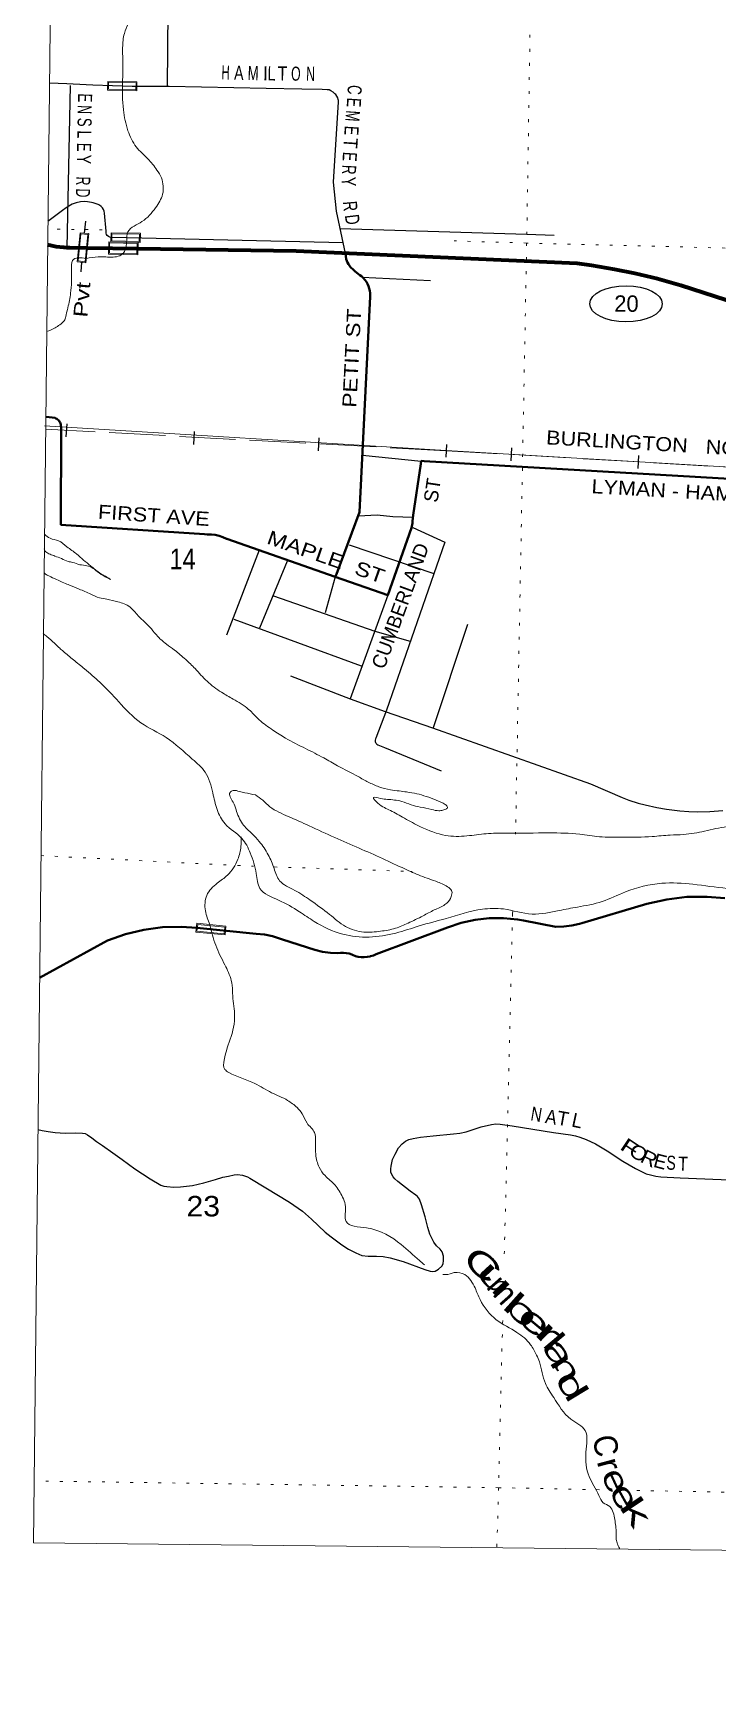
# Model space of a CAD drawing. Header units: feet. Extents: x -244583 to 4, y 367440 to 553773.
# Drawn here: x -244583 to -238744, y 367440 to 381666 of the extents above; entities that cross this region are included whole.
import ezdxf
from ezdxf.enums import TextEntityAlignment as Align

# ---------------------------------------------------------------- set-up
doc = ezdxf.new("R2010")
doc.units = ezdxf.units.FT
doc.header["$LTSCALE"] = 80
doc.linetypes.add('DOTTED', pattern=[1.5, 0.3, -1.2])
doc.linetypes.add('LONG_DASHED', pattern=[7.5, 6, -1.5])
for name, color, linetype, lineweight in [('17', 7, 'Continuous', 25), ('23', 7, 'Continuous', 70), ('26', 7, 'Continuous', 40), ('29', 7, 'Continuous', 25), ('31', 7, 'Continuous', 13), ('34', 7, 'Continuous', 13), ('39', 7, 'Continuous', 13), ('4', 7, 'Continuous', 13), ('59', 7, 'Continuous', 13), ('61', 7, 'Continuous', 13), ('63', 7, 'Continuous', 25), ('7', 7, 'DOTTED', 13)]:
    doc.layers.add(name, color=color, linetype=linetype, lineweight=lineweight)
for name, color, linetype in [('27', 7, 'Continuous'), ('30', 7, 'Continuous'), ('41', 7, 'Continuous')]:
    doc.layers.add(name, color=color, linetype=linetype)

msp = doc.modelspace()

# ---------------------------------------------------------------- linework, layer by layer
at = {"layer": '17'}
msp.add_ellipse((-239525.37, 379358.18), major_axis=(-309.24, 1), ratio=0.500121, dxfattribs=at)
at = {"layer": '23'}
msp.add_lwpolyline([(-235680.38, 377592.65), (-235772.31, 377662), (-235931.68, 377810.77), (-235965.06, 377846.19), (-236289.18, 378147.8), (-236643.04, 378413.87), (-237022.78, 378641.5), (-237185.27, 378723.24), (-238544.3, 379336.9), (-238672.39, 379388.64), (-239056.52, 379515.53), (-239257.79, 379570.76), (-239449.72, 379615.48), (-239624, 379651.63), (-239819.54, 379685.65), (-239942.7, 379702.25), (-242340.99, 379806.57), (-243691.79, 379827.44), (-244121.86, 379834.09), (-244273.2, 379836.42), (-244298.06, 379836.81), (-244323.2, 379838.94), (-244388.68, 379844.48), (-244461.33, 379862.63)], dxfattribs=at)
at = {"layer": '26'}
for points in [[(-242006.33, 377028.75), (-241997.5, 377052.49), (-241801.29, 377579.91), (-241710.14, 379420.4), (-241709.6, 379428.1), (-241709.62, 379448.91), (-241711.82, 379469.6), (-241716.17, 379489.95), (-241722.62, 379509.73), (-241731.11, 379528.74), (-241741.54, 379546.75), (-241753.79, 379563.57), (-241767.73, 379579.02), (-241783.21, 379592.92), (-241796.89, 379602.17), (-241838.19, 379634.45), (-241850.88, 379646.71), (-241875.91, 379670.9), (-241895.25, 379695.86), (-241902.76, 379709.22), (-241909.18, 379724.12), (-241914.02, 379739.61), (-241918.73, 379786.27)], [(-242006.33, 377028.75), (-242933.49, 377352.48), (-242934.11, 377352.81), (-242965.11, 377367.19), (-242997.45, 377378.25), (-243030.76, 377385.87), (-243064.69, 377389.96), (-243073.86, 377390.1), (-243099.06, 377390.49), (-243123.86, 377392.14), (-244347.22, 377473.44), (-244345.34, 378278.22), (-244345.3, 378296.1), (-244348.47, 378328.22), (-244348.61, 378328.88), (-244351.24, 378337), (-244354.7, 378344.79), (-244358.95, 378352.19), (-244363.96, 378359.09), (-244369.66, 378365.44), (-244375.99, 378371.16), (-244382.89, 378376.18), (-244390.27, 378380.45), (-244397.99, 378383.9), (-244422.91, 378389.25), (-244447.99, 378391.34), (-244477.49, 378393.29)], [(-242006.33, 377028.75), (-241557.72, 376872.1), (-241355.91, 377446.19), (-241348.88, 377486.48), (-241347.68, 377504.16), (-241346.09, 377529.02), (-241342.35, 377554.16), (-241277.12, 377992.4), (-241273.41, 378017.36), (-241248.4, 378015.95), (-236083.6, 377715.97), (-236062.73, 377716), (-236041.96, 377713.85), (-236021.54, 377709.54), (-236001.67, 377703.12), (-235982.59, 377694.65), (-235964.5, 377684.24), (-235947.59, 377672), (-235940.58, 377666.06), (-235750.6, 377518.5), (-235706.36, 377565.22), (-235680.38, 377592.65)], [(-238682.91, 374285.92), (-238831.88, 374298.79), (-239005.89, 374296.84), (-239178.75, 374276.72), (-239348.56, 374238.63), (-239903.9, 374074.63), (-239923.21, 374068.62), (-239989.28, 374052.86), (-240056.64, 374044.1), (-240124.55, 374042.43), (-240401.61, 374096.53), (-240451.66, 374105.08), (-240572.46, 374116.59), (-240693.81, 374115.41), (-240814.36, 374101.55), (-240932.81, 374075.16), (-241047.85, 374036.53), (-241656.46, 373807.83), (-241681.3, 373798.5), (-241706.46, 373790.66), (-241708.65, 373789.99), (-241733.76, 373785.15), (-241759.23, 373782.95), (-241784.8, 373783.43), (-241810.08, 373786.57), (-241835.12, 373792.38), (-241860.08, 373803.93), (-241864.62, 373805.92), (-241888.2, 373813.45), (-241912.43, 373818.47), (-241937.06, 373820.94), (-241961.82, 373820.81), (-241986.42, 373818.1), (-242046.05, 373820.39), (-242114.81, 373829.77), (-242182.21, 373846.29), (-242458.26, 373933.89), (-242474.24, 373940.11), (-242541.93, 373961.51), (-242611.48, 373975.72), (-242682.14, 373982.57), (-243188.98, 374034.02)], [(-244530.17, 373606.85), (-243950.08, 373926.25), (-243797.51, 373980.15), (-243640.14, 374017.8), (-243479.7, 374038.8), (-243317.94, 374042.91), (-243188.98, 374034.02)]]:
    msp.add_lwpolyline(points, dxfattribs=at)
at = {"layer": '29'}
for p, q in [((-244269.35, 381222.15), (-244297.59, 379837.04)), ((-244145.39, 379959.44), (-244135.7, 380063.78)), ((-244176.02, 379629.57), (-244168.3, 379712.7)), ((-241776.67, 379586.09), (-241194.39, 379557.64)), ((-241775.27, 378067.83), (-241273.97, 378015.93)), ((-241888.97, 377301.83), (-241165.76, 377056.24)), ((-242655.52, 377254.76), (-242933.62, 376529.82)), ((-242417.94, 377161.47), (-242652.06, 376589.72)), ((-242006.8, 377027.49), (-242092.85, 376721.7)), ((-241557.72, 376872.1), (-241879.85, 375987.91)), ((-242873.64, 376666.68), (-241786.08, 376269.97)), ((-240877.01, 376620.86), (-241174.94, 375732.39))]:
    msp.add_line(p, q, dxfattribs=at)
for points in [[(-243439.26, 381211.71), (-243426.66, 382509.43)], [(-241978.57, 381080.47), (-241979.87, 381093.35), (-241981.17, 381101.15), (-241985.72, 381116.11), (-241993.52, 381130.41), (-242001.98, 381142.77), (-242010.49, 381150.98), (-242024.09, 381162.93), (-242044.25, 381175.29), (-242059.86, 381182.44), (-242076.12, 381185.04), (-242117.41, 381186.35), (-242292.33, 381190), (-242595.85, 381194.34), (-243424.02, 381211.68), (-243739.35, 381212.36), (-244074.93, 381222.77), (-244243.52, 381233.36), (-244298.65, 381234.47), (-244446.16, 381240.86)], [(-241918.73, 379786.27), (-241995.96, 380148.83), (-242021.8, 380395.68), (-241978.57, 381080.47)], [(-241938.25, 379877.93), (-242678.96, 379894.54), (-243658.16, 379919.56), (-243918.32, 379923.9), (-243929.8, 379927.14), (-243943.1, 379933.13), (-243952.22, 379940.69), (-243957.74, 379949.76), (-243961.06, 379959.74), (-243962.39, 379978.36), (-243975.03, 380130.68), (-243978.83, 380148.92), (-243985.67, 380162.61), (-243994.13, 380176.86), (-244005.04, 380188.39), (-244017.42, 380198.82), (-244031.06, 380205.74), (-244056.18, 380213.83), (-244072.63, 380220.11), (-244088.11, 380223.14), (-244120.54, 380228.76), (-244147.31, 380229.79), (-244181.89, 380227.13), (-244217.5, 380218.74), (-244251.07, 380207.18), (-244281.16, 380192.19), (-244304.11, 380176.89), (-244335.37, 380153.61), (-244403.55, 380101.73), (-244459.15, 380059.98)], [(-241969.13, 380000.5), (-240371.19, 379951.21), (-240140.09, 379943.92)], [(-241807.66, 377549.65), (-241647.89, 377558.19), (-241514.63, 377542.74), (-241344.98, 377538.78)], [(-241343.77, 377448.09), (-241072.12, 377324.15), (-241569.53, 375891.89), (-241661.97, 375651.54)], [(-242534.12, 376866.8), (-241667.91, 376565.94), (-241367.58, 376480.13)], [(-242389.28, 376184.92), (-241879.85, 375987.91), (-241579.75, 375879.86), (-241176.88, 375740.5), (-239829.38, 375262.41), (-239559.7, 375144.56)], [(-241661.97, 375651.54), (-241664.47, 375645.93), (-241665.97, 375636.08), (-241665.97, 375624.26), (-241664.06, 375615.67), (-241661.57, 375610.7), (-241657.83, 375605.74), (-241651.62, 375599.53), (-241643.33, 375595.38), (-241586.96, 375572.59), (-241103.75, 375371.91)], [(-239559.7, 375144.56), (-239502.47, 375123.95), (-239420.71, 375097.07), (-239362.46, 375082.51), (-239263.9, 375060.11), (-239179.89, 375045.55), (-239066.76, 375032.11), (-238990.6, 375026.51), (-238915.27, 375023.43), (-238809.14, 375025.39), (-238698.68, 375034.15)], [(-244544.41, 372312.89), (-244507.89, 372305.7), (-244456.65, 372296.94), (-244397.36, 372288.36), (-244312.75, 372281.87), (-244221.81, 372285.3), (-244163.37, 372281.59), (-244140.33, 372277.55), (-244121.42, 372266.23), (-244083.8, 372240.89), (-244044.29, 372211.44), (-243992.78, 372177.61), (-243903.78, 372114.4), (-243824.75, 372055.51), (-243715.99, 371977.57), (-243587.3, 371890.97), (-243493.96, 371837.74), (-243470.39, 371829.92), (-243445.02, 371825.45), (-243385.34, 371820.97), (-243328.85, 371822.86), (-243225.51, 371836.04), (-243128.69, 371858.28), (-243028.73, 371886.63), (-242967.08, 371905.38), (-242918.32, 371916.1), (-242869.61, 371924.8), (-242842.22, 371928.41), (-242797.45, 371923.94), (-242754.99, 371909.36), (-242736.28, 371898.57), (-242598.29, 371813.86), (-242397.92, 371692.85), (-242285.13, 371614.79), (-242260.31, 371592.69), (-242210.36, 371547.95), (-242091.71, 371437.51), (-242040.97, 371395.73), (-241951.45, 371328.59), (-241893.26, 371292.78), (-241830.59, 371259.95), (-241781.35, 371239.06), (-241725.01, 371230.7), (-241656.02, 371231.61), (-241599.32, 371228.63), (-241538.14, 371216.69), (-241427.73, 371185.36), (-241243.79, 371117.74), (-241195.73, 371104.22), (-241175.57, 371101.8), (-241153.31, 371105.01), (-241124.6, 371120.36), (-241097.61, 371145.85), (-241086.05, 371167.45), (-241082.07, 371193.92), (-241082.97, 371232.35), (-241094.01, 371269.06), (-241111.51, 371291.8), (-241142.96, 371321.01), (-241166.28, 371352), (-241200.93, 371421.1), (-241217.14, 371476.78), (-241240.71, 371568.42), (-241270.03, 371670.34), (-241288.97, 371719.52), (-241303.89, 371740.41), (-241318.81, 371752.34), (-241367.59, 371786.36), (-241472.5, 371868.72), (-241497.87, 371891.1), (-241511.36, 371909.78), (-241524.72, 371928.4), (-241532.42, 371948.8), (-241533.68, 371976.15), (-241530.95, 371999.29), (-241517.26, 372056.72), (-241496.37, 372102.98), (-241465.77, 372157.1)], [(-241465.77, 372157.1), (-241436.69, 372191.01), (-241406.85, 372213.39), (-241379.99, 372228.31), (-241341.2, 372237.26), (-241279.43, 372246.72), (-241170.03, 372259.72), (-240997.98, 372274.96), (-240944.31, 372280.53), (-240888.47, 372292.01), (-240762.05, 372334.85), (-240674.6, 372356.58), (-240636.93, 372361.1), (-240599.85, 372358.46), (-240497.27, 372345.38), (-240143.66, 372286.64), (-239998.84, 372268.31), (-239958.04, 372259.64), (-239920.7, 372247.86), (-239865.53, 372228.31), (-239785.07, 372191.38), (-239685.87, 372131.91), (-239553.2, 372043.17), (-239446.04, 371979.43), (-239386.59, 371950.78), (-239353.76, 371935.86), (-239317.95, 371925.41), (-239272.32, 371913.77), (-239229.92, 371909), (-239062.77, 371899.62), (-238223.87, 371867.28)]]:
    msp.add_lwpolyline(points, dxfattribs=at)
at = {"layer": '31'}
for p, q in [((-243948.86, 381256.19), (-243698.92, 381250.91)), ((-243698.92, 381250.91), (-243700.5, 381175.93)), ((-243921.35, 379886.47), (-243919.89, 379964.36)), ((-243919.89, 379964.36), (-243669.46, 379959.73))]:
    msp.add_line(p, q, dxfattribs=at)
for points in [[(-243700.5, 381175.93), (-243950.44, 381181.21), (-243948.86, 381256.19)], [(-243669.46, 379959.73), (-243671.56, 379882.51), (-243921.35, 379886.47)]]:
    msp.add_lwpolyline(points, dxfattribs=at)
for points in [[(-243707.08, 381243.08), (-243941.03, 381248.02), (-243942.27, 381189.03), (-243708.32, 381184.09)], [(-243913.2, 379894.33), (-243912.04, 379956.21), (-243677.67, 379951.88), (-243679.34, 379890.63)]]:
    msp.add_lwpolyline(points, close=True, dxfattribs=at)
at = {"layer": '34'}
msp.add_line((-241059.8, 378105.16), (-244488.37, 378317.7), dxfattribs=at)
at = {"layer": '39'}
msp.add_line((-244480.79, 377052.3), (-244492.2, 377063.37), dxfattribs=at)
for points in [[(-243822.01, 381254.74), (-243818.86, 381397.63), (-243821.43, 381545.21), (-243806.09, 381664.32), (-243721.57, 381829.23), (-243643.44, 381961.87), (-243624.05, 382080.94), (-243647, 382212.55), (-243679.54, 382394.78), (-243695.33, 382635.47), (-243693.47, 382821.41), (-243674.33, 382916.22), (-243557.27, 383101.03), (-243446.98, 383215.16), (-243342.99, 383305.1), (-243275.18, 383415.61), (-243225.08, 383574.8), (-243193.51, 383699.81), (-243143.75, 383824.64), (-242996.4, 384007.14), (-242894.11, 384129.43), (-242741.05, 384275.49), (-242598.7, 384361.01), (-242484.85, 384426.6), (-242299.76, 384542.02), (-242171.4, 384643.85), (-242012.68, 384749.42), (-241965.18, 384850.02), (-241927.81, 384948.7), (-241842.16, 385024.67), (-241582.5, 385117.13), (-241436.58, 385156.13), (-241320.77, 385215.63), (-241287.82, 385275.95), (-241103.52, 385312.55), (-240981.94, 385341.68), (-240823.71, 385398.75), (-240720.01, 385460.39), (-240483.82, 385631.91), (-240349.15, 385757.93), (-240176.33, 385859.32), (-239997.42, 385962.68), (-239846.38, 386108.75), (-239772.61, 386209.1), (-239696.17, 386374.09), (-239613.83, 386522.86), (-239543.9, 386643.45), (-239429.28, 386785.84), (-239349.17, 386914.42), (-239291, 387071.51), (-239224.61, 387242.67), (-239186.86, 387379.75), (-239116.64, 387528.63), (-239067.05, 387637.3), (-238988.89, 387771.96), (-238968.22, 387818.25), (-238951.3, 387892.87), (-238854.95, 388027.35), (-238801.96, 388071.3), (-238847.64, 388152.6), (-238889.48, 388213.65), (-238880.69, 388284.3), (-238886.29, 388330.85), (-238907.59, 388424.04), (-238924.31, 388571.75), (-238935.44, 388670.9), (-238913.66, 388828.35), (-238852.99, 389033.93), (-238833.87, 389126.72)], [(-243783.78, 379956.94), (-243776.5, 379972.22), (-243656.37, 380059.98), (-243539.97, 380178.09), (-243480.21, 380292.72), (-243490.94, 380432.3), (-243528.68, 380499.37), (-243606.55, 380595.13), (-243704.58, 380697.15), (-243775.97, 380835.3), (-243814.61, 381013.55), (-243822.01, 381254.75)], [(-244130.91, 379745.42), (-244108.21, 379749.08), (-244005.01, 379760.2), (-243951.3, 379756.88), (-243833.05, 379774.69), (-243783.78, 379956.94)], [(-244290.85, 379312.74), (-244288.31, 379324.35), (-244264.82, 379449.44), (-244257.83, 379542.35), (-244256.96, 379629.26), (-244254.13, 379710.08), (-244247.91, 379726.19), (-244130.91, 379745.42)], [(-244290.85, 379312.74), (-244307.01, 379248.53), (-244319.81, 379212.97), (-244357.51, 379179.54), (-244397.33, 379152.52), (-244469.61, 379121.76)], [(-244488.49, 377392.06), (-244439.34, 377357.11), (-244368.8, 377336.21), (-244296.55, 377284.97), (-244214.28, 377223.52), (-244154.18, 377170.38), (-244096.03, 377123.32), (-244069.71, 377101.42)], [(-244063.82, 377096.89), (-244072, 377100.85), (-244126.34, 377123.62), (-244186.9, 377132.3), (-244247.35, 377151.08), (-244285.67, 377159.54), (-244344.04, 377184.37), (-244398.41, 377205.11), (-244440.69, 377221.7), (-244476.87, 377242.26), (-244490.27, 377266.2)], [(-244480.79, 377052.3), (-244450.63, 377035.84), (-244386.24, 377006.91), (-244321.87, 376975.96), (-244273.54, 376957.29), (-244193.02, 376924.17), (-244092.39, 376880.73), (-244019.93, 376849.71), (-243955.37, 376836.95), (-243862.6, 376815.83), (-243757.95, 376770.33), (-243687.93, 376696.88), (-243575.86, 376584.61), (-243521.93, 376519.41), (-243495.9, 376494.9), (-243445.78, 376453.98), (-243377.56, 376402.78), (-243283.36, 376323.03), (-243203.28, 376245.44), (-243101.27, 376137.31), (-242976.89, 376043.11), (-242878.42, 375985.55), (-242745.89, 375897.34), (-242655.83, 375807.52), (-242539.45, 375721.49), (-242430.99, 375651.71), (-242260.07, 375563.12), (-242105.22, 375482.77), (-241986.64, 375414.91), (-241811.69, 375324.26), (-241725.25, 375276.93), (-241634.68, 375237.64), (-241535.91, 375210.39), (-241461.21, 375201.58), (-241398.63, 375192.88), (-241309.84, 375177.86), (-241231.24, 375154.86), (-241144.63, 375123.69), (-241068.19, 375086.56), (-241052.19, 375070.23), (-241052.37, 375052.04), (-241056.43, 375050.06), (-241088.89, 375038.25), (-241123.31, 375032.52), (-241183.84, 375043.22), (-241282.68, 375064.4), (-241359.3, 375083.35), (-241439.86, 375112.43), (-241560.97, 375129.79), (-241621.52, 375138.46), (-241680.07, 375145.1), (-241644.16, 375098.26), (-241535.64, 375034.54), (-241417.04, 374968.7), (-241278.29, 374896.59), (-241064.77, 374821.74), (-240882.89, 374817.94), (-240718.98, 374836.55), (-240549.14, 374840.95), (-240181.23, 374843.41), (-239920.59, 374832.77), (-239753.04, 374810.92), (-239550.94, 374806.92), (-239302.26, 374812.57), (-239148.51, 374825.22), (-239035.27, 374830.17), (-238855.09, 374858.73), (-238662.67, 374897.27), (-238488.71, 374909.72), (-238312.61, 374934.27), (-238134.19, 374989.12), (-237951.66, 375049.99), (-237783.3, 375108.98), (-237614.82, 375180.1), (-237470.47, 375263.58), (-237262.84, 375409.1), (-236955.55, 375616.31), (-236802.67, 375744.17), (-236650.14, 375837.68), (-236540.33, 375903.31), (-236313.09, 375988), (-236185.04, 376059.51), (-236002.23, 376148.68), (-235906.91, 376180.09), (-235761.04, 376213.02), (-235580.68, 376259.77), (-235455.02, 376292.9), (-235303.14, 376321.73), (-235163.82, 376306.22), (-235004.11, 376308.7), (-234801.69, 376337.04), (-234565.12, 376344.83), (-234446.27, 376303.24), (-234298.51, 376324.03), (-234104.38, 376332.23), (-233918.76, 376298.08), (-233763.65, 376244)], [(-244071.01, 377103.03), (-244019.85, 377059.92), (-243927.38, 377008.48), (-243955.74, 377025.55), (-244002.12, 377051.87), (-244066.72, 377098.45)], [(-244327.34, 376393.49), (-244358.25, 376419.02), (-244402.98, 376461.96), (-244467.61, 376519), (-244498.05, 376543.76)], [(-231407.64, 375145.63), (-231813.36, 375202.15), (-232215.53, 375210.13), (-232565.19, 375213.55), (-232819.77, 375224.13), (-232954.66, 375278), (-233223.35, 375292.76), (-233579.13, 375290.18), (-233951.02, 375293.82), (-234369.5, 375287.81), (-234703.25, 375264.8), (-234949.99, 375251.04), (-235255.4, 375231.8), (-235563.1, 375186.3), (-235866.98, 375118.53), (-236167.22, 375010.29), (-236406.8, 374903.49), (-236650.47, 374792.68), (-236889.75, 374716.2), (-237107.16, 374603.11), (-237292.68, 374445.25), (-237594.54, 374377.46), (-237867.79, 374339.7), (-238065.84, 374343.66), (-238419.5, 374351.17), (-238663.9, 374369.73), (-238954.62, 374404.92), (-239221.35, 374413.59), (-239531.35, 374339.82), (-239728.23, 374258.87), (-239940.95, 374210.42), (-240094.86, 374181.61), (-240327.62, 374151.55), (-240571.77, 374194.36), (-240751.69, 374192.08), (-241059.71, 374114.24), (-241290.79, 374049.8), (-241489.49, 373989.09), (-241718.24, 373954.94), (-241942.36, 373979.37), (-242187.87, 374088.9), (-242312.37, 374170.97), (-242491.29, 374269.74), (-242649.97, 374370.34), (-242681.05, 374495.96), (-242731.85, 374672.31), (-242803.38, 374796.31), (-242947.67, 374921.02), (-243015.18, 375042.96), (-243052.16, 375184.81), (-243117.11, 375361.29), (-243227.16, 375473.54), (-243449.69, 375657.63), (-243664.72, 375783.04), (-243854.95, 375962.77), (-244017.01, 376130.1), (-244145.25, 376242.53), (-244241.5, 376320.28), (-244327.34, 376393.49)], [(-242688.5, 375167.1), (-242626.27, 375124.04), (-242564.18, 375066.84), (-242407.34, 374984.45), (-242230.27, 374903.89), (-242010.93, 374804.72), (-241803.64, 374713.76), (-241604.42, 374624.89), (-241413.28, 374536.11), (-241278.42, 374478.19), (-241131.41, 374424.2), (-241038.9, 374376.8), (-241010.93, 374344.19), (-241017.41, 374301.81), (-241054.38, 374243.55), (-241070.67, 374231.58), (-241162.08, 374185.99), (-241257.58, 374136.39), (-241385.56, 374072.96), (-241493.12, 374029.55), (-241620.72, 374004.52), (-241762.28, 373997.82), (-241919.46, 374045.85), (-242055.89, 374148.25), (-242220.43, 374269.11), (-242353, 374353.28), (-242481.55, 374435.39), (-242529.02, 374538.94), (-242578.38, 374656.66), (-242656.08, 374770.61), (-242714.06, 374833.84), (-242798.08, 374921.58), (-242853.48, 375041.37), (-242879.11, 375106.31), (-242904.56, 375189.43), (-242878.12, 375205.34), (-242823.63, 375196.72), (-242777.25, 375186.16), (-242688.5, 375167.1)], [(-242809.3, 374810.52), (-242812.15, 374727.67), (-242837.49, 374618.77), (-242927.79, 374482.21), (-243013.37, 374414.32), (-243103.35, 374310.1), (-243114.77, 374178.82), (-243077.82, 374060.45)], [(-243077.82, 374060.45), (-243026.74, 373884.88), (-242949.57, 373718.38), (-242894.31, 373584.43), (-242877.88, 373408.42), (-242866.62, 373321.4), (-242895.03, 373107.42), (-242955.67, 372905.88), (-242948.39, 372824.96), (-242916.29, 372800.39), (-242692.87, 372705.23), (-242550.14, 372627.02), (-242413.35, 372561), (-242333.11, 372499.58), (-242289.17, 372446.59), (-242247.51, 372367.36), (-242183.64, 372285.88), (-242174.24, 372215.04), (-242173.37, 372099.82), (-242144.15, 371990.39), (-242094.32, 371919.15), (-242008.22, 371837.46), (-241944.56, 371735.77), (-241920.93, 371672.88), (-241914.3, 371527.29), (-241738.98, 371473.02), (-241443.27, 371330.65), (-241288.97, 371195.74), (-241245.38, 371158.57)], [(-241087.55, 371076.26), (-241063.8, 371074.28), (-240990.85, 371091.76), (-240902.08, 371074.72), (-240814.29, 370960.67), (-240770.81, 370861.2), (-240633.05, 370690.07), (-240456.26, 370581.21), (-240340.06, 370476.98), (-240288.4, 370387.54), (-240264.71, 370330.72), (-240214, 370146.28), (-240142.43, 370026.33), (-239996.72, 369840.96), (-239874.38, 369744.77), (-239868.13, 369560.77), (-239839.89, 369352.3), (-239756.62, 369189.78), (-239720.85, 369128.8), (-239664.58, 369095.9), (-239634.76, 369045.08), (-239621.22, 368984.31), (-239613.68, 368929.66), (-239610.29, 368864.95), (-239608.77, 368814.4), (-239599.05, 368775.9)], [(-239599.05, 368775.9), (-239593.3, 368761.62), (-239586.22, 368748.05), (-239579.7, 368730.93)]]:
    msp.add_spline(points, degree=3, dxfattribs=at)
at = {"layer": '4'}
msp.add_lwpolyline([(-242556.67, 552939.06), (-212238.1, 552626.27), (-181919.12, 552355.18), (-151599.78, 552125.8), (-121280.17, 551938.12), (-90960.33, 551792.15), (-60640.31, 551687.89), (-30320.19, 551625.32), (0, 551604.47), (0, 367439.54), (-30573.52, 367460.57), (-61146.96, 367523.64), (-91720.3, 367628.79), (-122293.46, 367775.97), (-152866.39, 367965.22), (-183439.04, 368196.52), (-214011.33, 368469.88), (-244583.22, 368785.28)], close=True, dxfattribs=at)
msp.add_lwpolyline([(-242556.67, 552939.06), (-212238.1, 552626.27), (-181919.12, 552355.18), (-151599.78, 552125.8), (-121280.17, 551938.12), (-90960.33, 551792.15), (-60640.31, 551687.89), (-30320.19, 551625.32), (0, 551604.47), (0, 367439.54), (-30573.52, 367460.57), (-61146.96, 367523.64), (-91720.3, 367628.79), (-122293.46, 367775.97), (-152866.39, 367965.22), (-183439.04, 368196.52), (-214011.33, 368469.88), (-244583.22, 368785.28)], close=True, dxfattribs=at)
at = {"layer": '59'}
for p, q in [((-244209.62, 379716.27), (-244184.58, 379965.02)), ((-244184.58, 379965.02), (-244109.96, 379957.51))]:
    msp.add_line(p, q, dxfattribs=at)
msp.add_lwpolyline([(-244109.96, 379957.51), (-244135, 379708.76), (-244209.62, 379716.27)], dxfattribs=at)
for points in [[(-244177.42, 379956.26), (-244118.71, 379950.35), (-244142.15, 379717.51), (-244200.86, 379723.42)], [(-243939.78, 379886.6), (-243689.82, 379881.74), (-243691.87, 379776.76), (-243941.82, 379781.62)], [(-243931.94, 379878.44), (-243697.97, 379873.9), (-243699.7, 379784.91), (-243933.67, 379789.45)]]:
    msp.add_lwpolyline(points, close=True, dxfattribs=at)
at = {"layer": '61'}
for p, q in [((-243188.14, 374072.05), (-242939.32, 374047.75)), ((-242939.32, 374047.75), (-242946.61, 373973.11))]:
    msp.add_line(p, q, dxfattribs=at)
msp.add_lwpolyline([(-242946.61, 373973.11), (-243195.43, 373997.4), (-243188.14, 374072.05)], dxfattribs=at)
msp.add_lwpolyline([(-243186.68, 374004.58), (-243180.95, 374063.3), (-242948.06, 374040.56), (-242953.79, 373981.85)], close=True, dxfattribs=at)
at = {"layer": '63', "linetype": 'LONG_DASHED', "lineweight": 13}
msp.add_line((-241059.87, 378104.06), (-244478.65, 378288.15), dxfattribs=at)
at = {"layer": '63'}
for p, q in [((-244297.85, 378333.48), (-244304.7, 378223.08)), ((-244297.85, 378333.48), (-244304.7, 378223.08)), ((-243210.03, 378269.39), (-243216.88, 378158.99)), ((-243210.03, 378269.39), (-243216.88, 378158.99)), ((-242146.83, 378214.19), (-242153.67, 378103.79)), ((-242146.83, 378214.19), (-242153.67, 378103.79)), ((-241057.59, 378158.63), (-241064.43, 378048.23)), ((-241057.59, 378158.63), (-241064.43, 378048.23)), ((-240502.92, 378129.02), (-240509.34, 378018.6)), ((-239419.11, 378063.46), (-239425.53, 377953.03))]:
    msp.add_line(p, q, dxfattribs=at)
at = {"layer": '63', "lineweight": 13}
msp.add_line((-232822.4, 377626.73), (-241059.8, 378105.16), dxfattribs=at)
at = {"layer": '63', "linetype": 'LONG_DASHED', "lineweight": 13}
msp.add_lwpolyline([(-213887.74, 381305.01), (-217551.61, 380121.49), (-217678.72, 380086.39), (-218008.43, 380007.62), (-218399.48, 379923.65), (-218792.15, 379846.38), (-219188.16, 379773.03), (-219584.12, 379709.14), (-219875.87, 379666.3), (-219878.31, 379665.92), (-231973.22, 377653.41), (-232076.51, 377643.34), (-232183.18, 377635.66), (-232289.18, 377629.18), (-232395.74, 377624.55), (-232502.8, 377622.39), (-232609.22, 377621.43), (-232715.57, 377622.3), (-232822.45, 377625.63), (-241059.86, 378104.06)], dxfattribs=at)
at = {"layer": '7'}
for p, q in [((-243994.93, 379988.58), (-244459.85, 379996.92)), ((-244518.69, 374649.95), (-242705.77, 374558.6))]:
    msp.add_line(p, q, dxfattribs=at)
for points in [[(-239917.38, 408550.84), (-239945.88, 406302.29), (-239955.9, 401049.09), (-240041.36, 395729.92), (-240126.38, 390455.22), (-240290.71, 385132.78), (-240373.53, 379876.25), (-240468.2, 374850.26), (-240468.8, 374833.71)], [(-237841.27, 379812.89), (-240373.53, 379876.25), (-240991.88, 379895.43)], [(-242526.93, 374552.87), (-241356.89, 374515.34), (-241351.6, 374515.3)], [(-240492.59, 374175.61), (-240493.33, 374155.19), (-240564.94, 371223.86)], [(-240578.14, 370683.5), (-240613, 369256.78), (-240627.89, 368742.1)], [(-239752.47, 369239.6), (-240613, 369256.78), (-244577.41, 369313.91)], [(-214009.25, 368685.94), (-214351.37, 368692.52), (-218895.7, 368858.27), (-219018.97, 368861.5), (-224194.66, 368956.62), (-224692.09, 368939.26), (-229510.18, 369016.73), (-230023.49, 369027.82), (-235449.51, 369153.69), (-239465.33, 369233.87)]]:
    msp.add_lwpolyline(points, dxfattribs=at)

# ---------------------------------------------------------------- texts
at = {"layer": '17'}
msp.add_text('20', height=140, dxfattribs=at).set_placement((-239521.92, 379289.87), align=Align.CENTER)
at = {"layer": '27'}
for s, rotation, width, p in [('PETIT ST', 87.165, 1.2, (-241827.31, 378469.63)), ('LYMAN - HAMILTON  HWY', 356.676, 1.15, (-239822.92, 377742.83)), ('FIRST AVE', 356.198, 1.15, (-244034.4, 377524.94)), ('MAPLE  ST', 340.752, 1.25, (-242599.53, 377314.84))]:
    msp.add_text(s, height=120, rotation=rotation, dxfattribs=dict(at, width=width)).set_placement(p)
for s, rotation, p in [('ST', 81.534, (-241134.91, 377657.25)), ('CUMBERLAND', 69.982, (-241588.49, 376232.59))]:
    msp.add_text(s, height=120, rotation=rotation, dxfattribs=at).set_placement(p)
at = {"layer": '30'}
for s, rotation, width, p in [('H', 358.801, 0.6, (-242943.64, 381271.63)), ('A', 358.801, 0.75, (-242830.74, 381269.27)), ('M', 358.801, 0.7, (-242708.41, 381266.71)), ('L', 359.181, 0.75, (-242551.52, 381263.72)), ('T', 359.181, 0.85, (-242458.24, 381263.45)), ('O', 359.181, 0.65, (-242343.73, 381261.78)), ('N', 358.805, 0.65, (-242218.44, 381260.86)), ('E', 268.832, 0.7, (-244201.49, 381116.73)), ('C', 266.388, 0.7, (-241901.28, 381187.26)), ('N', 268.832, 0.65, (-244205.38, 381016.01)), ('M', 266.388, 0.7, (-241917.78, 380963.98)), ('E', 266.388, 0.75, (-241907.09, 381079.37)), ('S', 268.832, 0.7, (-244205.73, 380908.64)), ('E', 266.388, 0.75, (-241927.62, 380839.65)), ('E', 268.832, 0.7, (-244210.08, 380694.99)), ('L', 268.832, 0.8, (-244207.86, 380803.67)), ('T', 266.388, 0.9, (-241936.04, 380732.41)), ('Y', 268.832, 0.75, (-244210.32, 380591.87)), ('E', 266.388, 0.75, (-241942.74, 380617.01)), ('R', 268.832, 0.65, (-244217.63, 380407.19)), ('Y', 271.888, 0.75, (-241951.81, 380397.81)), ('R', 267.445, 0.7, (-241948.87, 380504.59)), ('D', 268.832, 0.65, (-244219.72, 380304.94)), ('R', 275.022, 0.75, (-241938.47, 380186)), ('D', 276.694, 0.75, (-241919.87, 380070.19)), ('N', 350.568, 0.8, (-240299.75, 372383.53)), ('A', 350.568, 0.9, (-240173.57, 372361.09)), ('F', 326.222, 1.55, (-239525.18, 372108.65)), ('O', 329.255, 1.2, (-239448.32, 372061.94)), ('R', 334.27, 1.15, (-239353.64, 372011.89)), ('S', 356.788, 0.75, (-239144.03, 371969.27)), ('T', 357.982, 0.85, (-239041.03, 371961.07))]:
    msp.add_text(s, height=120, rotation=rotation, dxfattribs=dict(at, width=width)).set_placement(p, align=Align.CENTER)
for s, rotation, p in [('I', 358.801, (-242603.5, 381264.52)), ('T', 349.858, (-240075.03, 372347.98)), ('L', 348.003, (-239953.61, 372330.26)), ('E', 345.689, (-239247.18, 371981.91))]:
    msp.add_text(s, height=120, rotation=rotation, dxfattribs=at).set_placement(p, align=Align.CENTER)
at = {"layer": '30', "width": 1.3}
msp.add_text('Pvt', height=120, rotation=84.694, dxfattribs=at).set_placement((-244123.41, 379237.75))
at = {"layer": '41'}
for s, rotation, width, p in [('C', 318.964, 1.65, (-240814.68, 371082.17)), ('u', 312.672, 2.1, (-240712.89, 370973.34)), ('b', 318.24, 2, (-240483.53, 370697.58)), ('e', 320.391, 1.8, (-240366.06, 370601.52)), ('r', 315.96, 2.25, (-240249.11, 370502.1)), ('l', 310.088, 1.6, (-240215.57, 370438.64)), ('a', 303.6, 1.7, (-240180.51, 370353.17)), ('n', 302.125, 1.65, (-240119.78, 370224.62)), ('d', 301.211, 1.7, (-240071.18, 370073.24)), ('C', 281.188, 0.95, (-239795.3, 369595.92)), ('r', 284.936, 1.2, (-239762.57, 369431.98)), ('e', 294.929, 1.35, (-239701.32, 369278.78)), ('e', 299.191, 1.45, (-239622.83, 369133.53)), ('k', 303.659, 1.8, (-239524.55, 368996.07))]:
    msp.add_text(s, height=200, rotation=rotation, dxfattribs=dict(at, width=width)).set_placement(p, align=Align.CENTER)
msp.add_text('m', height=200, rotation=311.323, dxfattribs=at).set_placement((-240652.13, 370881.89), align=Align.CENTER)
at = {"layer": '63', "width": 1.15}
msp.add_text('BURLINGTON   NORTHERN - SANTA FE', height=120, rotation=356.676, dxfattribs=at).set_placement((-240210.12, 378159.15))
at = {"layer": '7'}
for s, width, p in [('14', 0.85, (-243420, 377093.7)), ('23', 1.1, (-243276.27, 371571.16))]:
    msp.add_text(s, height=175, dxfattribs=dict(at, width=width)).set_placement(p)

doc.saveas('drawing.dxf')
